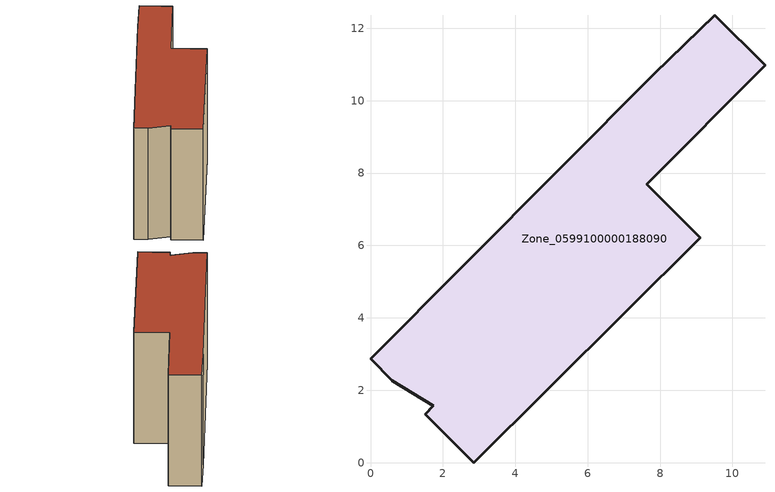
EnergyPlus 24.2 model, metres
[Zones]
Zone_0599100000188090
 floor ground (C_G): 0.6,2.27 0,2.87 7.84,10.75 9.51,12.36 10.9,10.98 7.63,7.69 9.11,6.21 2.85,0 1.52,1.34 1.74,1.57 z0
 wall outside (C_F): 7.63,7.69 10.9,10.98 9.51,12.36 7.84,10.75 0,2.87 0.6,2.27 1.74,1.57 1.52,1.34 2.85,0 9.11,6.21 7.63,7.69 z0:7.62
 roof outside (C_R): 1.74,1.57 1.52,1.34 2.85,0 9.11,6.21 7.63,7.69 10.9,10.98 9.51,12.36 7.84,10.75 0,2.87 0.6,2.27 z7.62
[BUILDING]
Pand.0599100000188090: North Axis=0; Terrain=City; Loads Convergence Tolerance Value=0.04; Temperature Convergence Tolerance Value=0.4; Solar Distribution=FullExterior; Maximum Number of Warmup Days=25; Minimum Number of Warmup Days=1
[Site:Location]
Rotterdam.The.Hague.AP_ZH_NLD Design_Conditions: Latitude=51.96; Longitude=4.45; Time Zone=1; Elevation=-4.5
[SITE:GROUNDTEMPERATURE:BUILDINGSURFACE]
18, 18, 18, 18, 18, 18, 18, 18, 18, 18, 18, 18
[MATERIAL] Thermal Absorptance=0.9; Solar Absorptance=0.7; Visible Absorptance=0.7
Name | Roughness | Thickness | Conductivity | Density | Specific Heat
G.TI.1946 | MediumSmooth | 0.15 | 1 | 540 | 1210
F.TI.1946 | Rough | 0.3 | 0.857143 | 1920 | 840
R.TI.1946 | MediumRough | 0.2 | 0.1 | 1500 | 1000
[CONSTRUCTION]
C_G: G.TI.1946
C_F: F.TI.1946
C_R: R.TI.1946
[ZONE]
Zone_0599100000188090: Type=1; Multiplier=1; Ceiling Height=Autocalculate; Volume=Autocalculate; Floor Area=autocalculate; Part of Total Floor Area=Yes
[ZONEINFILTRATION:DESIGNFLOWRATE]
Infil_Zone_0599100000188090: Zone or ZoneList or Space or SpaceList=Zone_0599100000188090; Schedule=AlwaysOn; Design Flow Rate Calculation Method=Flow/Area; Flow Rate per Floor Area=0.003; Constant Term Coefficient=1; Temperature Term Coefficient=0; Velocity Term Coefficient=0; Velocity Squared Term Coefficient=0
[HVACTEMPLATE:ZONE:IDEALLOADSAIRSYSTEM]
Zone_0599100000188090: Maximum Heating Supply Air Temperature=50; Minimum Cooling Supply Air Temperature=13; Maximum Heating Supply Air Humidity Ratio=0.0156; Minimum Cooling Supply Air Humidity Ratio=0.0077; Heating Limit=NoLimit; Cooling Limit=NoLimit; Dehumidification Control Type=ConstantSensibleHeatRatio; Cooling Sensible Heat Ratio=0.7; Dehumidification Setpoint=60; Humidification Control Type=None; Humidification Setpoint=30; Outdoor Air Method=None; Outdoor Air Flow Rate per Person=0.00944; Outdoor Air Flow Rate per Zone Floor Area=0; Outdoor Air Flow Rate per Zone=0; Demand Controlled Ventilation Type=None; Outdoor Air Economizer Type=NoEconomizer; Heat Recovery Type=None; Sensible Heat Recovery Effectiveness=0.7; Latent Heat Recovery Effectiveness=0.65
[ZONECONTROL:THERMOSTAT]
ThermostatControl_Zone_0599100000188090: Zone or ZoneList=Zone_0599100000188090; Control Type Schedule=DualSetpointControlType; Control 1=Thermostat_Zone_0599100000188090; Temperature Difference Between Cutout And Setpoint=0
[THERMOSTATSETPOINT:DUALSETPOINT]
Thermostat_Zone_0599100000188090: Heating Setpoint Temperature Schedule=HeatingSetpoint_Zone_0599100000188090; Cooling Setpoint Temperature Schedule=CoolingSetpoint_Zone_0599100000188090
[SCHEDULE:COMPACT]
HeatingSetpoint_Zone_0599100000188090: Through: 12/31, For: AllDays, Until: 24:00, 21
CoolingSetpoint_Zone_0599100000188090: Through: 12/31, For: AllDays, Until: 24:00, 24
DualSetpointControlType: Through: 12/31, For: AllDays, Until: 24:00, 4
AlwaysOn: Through: 12/31, For: AllDays, Until: 24:00, 1
